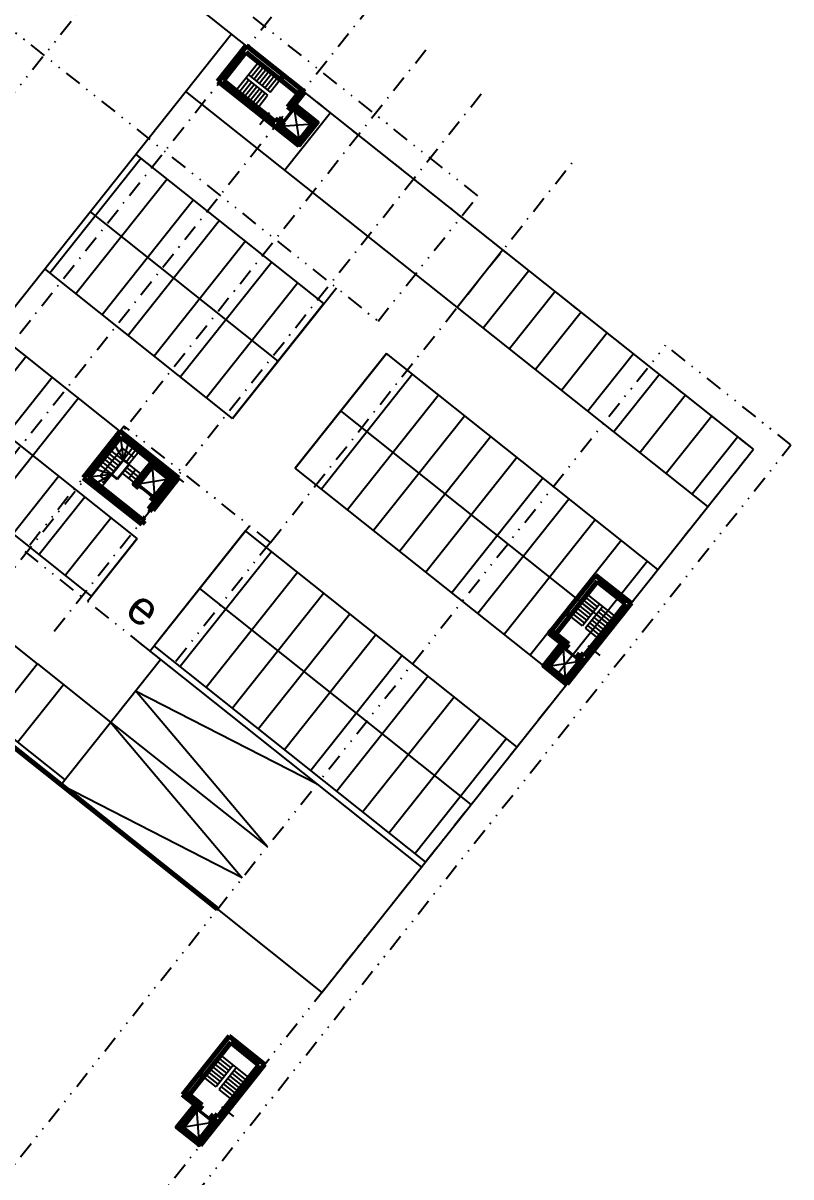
# Model space of a CAD drawing. Header units: metres. Extents: x -664657 to -643449, y -1076720 to -1062383.
# Drawn here: x -657774.7 to -657717.2, y -1067934.4 to -1067847.9 of the extents above; entities that cross this region are included whole.
import ezdxf

# ---------------------------------------------------------------- set-up
doc = ezdxf.new("R2010")
doc.units = ezdxf.units.M
doc.header["$LTSCALE"] = 0.1
doc.linetypes.add('DASHDOT', pattern=[25.4, 12.7, -6.35, 0, -6.35])
doc.linetypes.add('DIVIDE', pattern=[31.75, 12.7, -6.35, 0, -6.35, 0, -6.35])
for name, color, linetype in [('AA_THER_popis', 6, 'Continuous'), ('AA_THER_slabá', 4, 'Continuous'), ('AA_THER_čerchovaná', 84, 'DIVIDE')]:
    doc.layers.add(name, color=color, linetype=linetype)
doc.layers.add('AA_THER_silná', color=1, linetype='Continuous', lineweight=70)
doc.styles.get("Standard").update_dxf_attribs({"font": 'arial.ttf', "width": 0.8})

msp = doc.modelspace()

# ---------------------------------------------------------------- linework, layer by layer
at = {"layer": 'AA_THER_popis'}
for p, q in [((-657756.281, -1067854.614), (-657756.996, -1067855.513)), ((-657769.814, -1067881.914), (-657770.049, -1067881.728)), ((-657732.39, -1067894.553), (-657731.491, -1067895.268)), ((-657759.867, -1067929.111), (-657758.967, -1067929.826))]:
    msp.add_line(p, q, dxfattribs=at)
at = {"layer": 'AA_THER_silná'}
for p, q in [((-657760.142, -1067852.235), (-657758.026, -1067849.574)), ((-657759.721, -1067852.187), (-657758.04, -1067850.074)), ((-657758.04, -1067850.074), (-657754.127, -1067853.186)), ((-657758.026, -1067849.574), (-657753.878, -1067852.873)), ((-657755.473, -1067852.115), (-657755.224, -1067851.802)), ((-657760.142, -1067852.235), (-657755.759, -1067855.721)), ((-657759.721, -1067852.187), (-657755.807, -1067855.299)), ((-657754.905, -1067854.164), (-657753.878, -1067852.873)), ((-657754.67, -1067854.351), (-657753.643, -1067853.059)), ((-657753.878, -1067852.873), (-657753.643, -1067853.059)), ((-657754.67, -1067854.351), (-657754.905, -1067854.164)), ((-657754.513, -1067854.475), (-657754.67, -1067854.351)), ((-657754.39, -1067853.999), (-657752.707, -1067855.337)), ((-657755.589, -1067855.025), (-657755.807, -1067855.299)), ((-657755.354, -1067855.212), (-657755.589, -1067855.025)), ((-657755.198, -1067855.336), (-657755.354, -1067855.212)), ((-657755.697, -1067855.642), (-657755.759, -1067855.721)), ((-657755.759, -1067855.721), (-657754.076, -1067857.059)), ((-657754.076, -1067857.059), (-657754.014, -1067856.98)), ((-657767.466, -1067878.479), (-657770.235, -1067881.962)), ((-657767.466, -1067878.479), (-657763.082, -1067881.964)), ((-657767.418, -1067878.901), (-657769.814, -1067881.914)), ((-657767.418, -1067878.901), (-657765.069, -1067880.768)), ((-657765.069, -1067880.768), (-657766.408, -1067882.451)), ((-657770.235, -1067881.962), (-657765.852, -1067885.448)), ((-657769.814, -1067881.914), (-657765.9, -1067885.026)), ((-657763.504, -1067882.012), (-657765.324, -1067884.302)), ((-657763.082, -1067881.964), (-657765.027, -1067884.41)), ((-657765.931, -1067882.574), (-657766.055, -1067882.731)), ((-657760.174, -1067914.299), (-657799.311, -1067883.182)), ((-657765.07, -1067883.259), (-657765.194, -1067883.415)), ((-657765.246, -1067884.364), (-657765.324, -1067884.302)), ((-657765.246, -1067884.364), (-657765.184, -1067884.286)), ((-657765.184, -1067884.286), (-657765.027, -1067884.41)), ((-657765.822, -1067884.928), (-657765.9, -1067885.026)), ((-657765.65, -1067885.193), (-657765.852, -1067885.448)), ((-657765.822, -1067884.928), (-657765.744, -1067884.99)), ((-657765.744, -1067884.99), (-657765.806, -1067885.069)), ((-657765.806, -1067885.069), (-657765.65, -1067885.193)), ((-657731.826, -1067889.249), (-657735.124, -1067893.398)), ((-657731.699, -1067889.733), (-657734.811, -1067893.647)), ((-657729.164, -1067891.365), (-657731.826, -1067889.249)), ((-657729.586, -1067891.414), (-657731.699, -1067889.733)), ((-657729.586, -1067891.414), (-657732.698, -1067895.327)), ((-657729.164, -1067891.365), (-657732.649, -1067895.749)), ((-657733.741, -1067892.301), (-657734.054, -1067892.052)), ((-657735.124, -1067893.398), (-657735.311, -1067893.633)), ((-657733.833, -1067894.425), (-657735.124, -1067893.398)), ((-657734.019, -1067894.66), (-657735.311, -1067893.633)), ((-657734.371, -1067894.38), (-657735.709, -1067896.063)), ((-657734.144, -1067894.816), (-657734.019, -1067894.66)), ((-657734.019, -1067894.66), (-657733.833, -1067894.425)), ((-657733.158, -1067895.344), (-657732.972, -1067895.109)), ((-657732.972, -1067895.109), (-657732.698, -1067895.327)), ((-657732.649, -1067895.749), (-657733.987, -1067897.432)), ((-657733.283, -1067895.501), (-657733.158, -1067895.344)), ((-657732.728, -1067895.687), (-657732.649, -1067895.749)), ((-657733.987, -1067897.432), (-657734.066, -1067897.37)), ((-657759.302, -1067923.808), (-657762.6, -1067927.956)), ((-657759.176, -1067924.291), (-657762.287, -1067928.205)), ((-657756.641, -1067925.924), (-657759.302, -1067923.808)), ((-657757.062, -1067925.972), (-657759.176, -1067924.291)), ((-657757.062, -1067925.972), (-657760.174, -1067929.886)), ((-657756.641, -1067925.924), (-657760.126, -1067930.307)), ((-657761.217, -1067926.859), (-657761.53, -1067926.61)), ((-657762.6, -1067927.956), (-657762.787, -1067928.191)), ((-657761.309, -1067928.983), (-657762.6, -1067927.956)), ((-657761.496, -1067929.218), (-657762.787, -1067928.191)), ((-657761.848, -1067928.938), (-657763.186, -1067930.621)), ((-657761.62, -1067929.375), (-657761.496, -1067929.218)), ((-657761.496, -1067929.218), (-657761.309, -1067928.983)), ((-657760.635, -1067929.903), (-657760.448, -1067929.668)), ((-657760.448, -1067929.668), (-657760.174, -1067929.886)), ((-657760.126, -1067930.307), (-657761.464, -1067931.99)), ((-657760.759, -1067930.059), (-657760.635, -1067929.903)), ((-657760.204, -1067930.245), (-657760.126, -1067930.307)), ((-657761.464, -1067931.99), (-657761.542, -1067931.928))]:
    msp.add_line(p, q, dxfattribs=at)
for points in [[(-657755.354, -1067855.212), (-657755.697, -1067855.642), (-657754.014, -1067856.98), (-657752.707, -1067855.337), (-657754.39, -1067853.999), (-657754.39, -1067853.999)], [(-657755.198, -1067855.336), (-657755.416, -1067855.61), (-657754.046, -1067856.699), (-657753.05, -1067855.447), (-657754.42, -1067854.358), (-657754.513, -1067854.475)], [(-657766.055, -1067882.731), (-657766.408, -1067882.451), (-657765.069, -1067880.768), (-657763.504, -1067882.012), (-657764.842, -1067883.695), (-657765.194, -1067883.415)], [(-657765.931, -1067882.574), (-657766.127, -1067882.419), (-657765.037, -1067881.049), (-657763.785, -1067882.045), (-657764.874, -1067883.414), (-657765.07, -1067883.259)], [(-657733.158, -1067895.344), (-657732.728, -1067895.687), (-657734.066, -1067897.37), (-657735.709, -1067896.063), (-657734.371, -1067894.38), (-657734.371, -1067894.38)], [(-657733.283, -1067895.501), (-657733.009, -1067895.719), (-657734.098, -1067897.088), (-657735.35, -1067896.093), (-657734.261, -1067894.723), (-657734.144, -1067894.816)], [(-657760.635, -1067929.903), (-657760.204, -1067930.245), (-657761.542, -1067931.928), (-657763.186, -1067930.621), (-657761.848, -1067928.938), (-657761.848, -1067928.938)], [(-657760.759, -1067930.059), (-657760.485, -1067930.277), (-657761.574, -1067931.647), (-657762.827, -1067930.651), (-657761.737, -1067929.281), (-657761.62, -1067929.375)]]:
    msp.add_lwpolyline(points, dxfattribs=at)
at = {"layer": 'AA_THER_slabá'}
for p, q in [((-657719.985, -1067879.82), (-657766.95, -1067842.479)), ((-657784.016, -1067880.013), (-657759.122, -1067848.703)), ((-657758.781, -1067852.934), (-657757.101, -1067850.821)), ((-657757.644, -1067851.922), (-657756.898, -1067850.983)), ((-657757.848, -1067851.76), (-657756.22, -1067853.055)), ((-657757.441, -1067852.084), (-657756.694, -1067851.144)), ((-657757.237, -1067852.245), (-657756.49, -1067851.306)), ((-657757.034, -1067852.407), (-657756.287, -1067851.468)), ((-657756.83, -1067852.569), (-657756.083, -1067851.63)), ((-657756.627, -1067852.731), (-657755.88, -1067851.792)), ((-657758.578, -1067853.096), (-657757.831, -1067852.157)), ((-657758.374, -1067853.258), (-657757.628, -1067852.319)), ((-657758.171, -1067853.42), (-657757.424, -1067852.48)), ((-657758.035, -1067851.995), (-657756.406, -1067853.289)), ((-657757.967, -1067853.581), (-657757.22, -1067852.642)), ((-657756.423, -1067852.893), (-657755.676, -1067851.953)), ((-657756.22, -1067853.055), (-657755.473, -1067852.115)), ((-657723.408, -1067884.125), (-657762.545, -1067853.008)), ((-657757.764, -1067853.743), (-657757.017, -1067852.804)), ((-657757.56, -1067853.905), (-657756.813, -1067852.966)), ((-657757.357, -1067854.067), (-657756.61, -1067853.128)), ((-657757.153, -1067854.229), (-657756.406, -1067853.289)), ((-657755.276, -1067855.274), (-657754.591, -1067854.413)), ((-657755.198, -1067855.336), (-657754.513, -1067854.475)), ((-657754.42, -1067854.358), (-657754.046, -1067856.699)), ((-657751.686, -1067854.615), (-657755.109, -1067858.92)), ((-657755.416, -1067855.61), (-657753.05, -1067855.447)), ((-657752.19, -1067868.907), (-657766.279, -1067857.704)), ((-657765.888, -1067858.016), (-657772.733, -1067866.626)), ((-657763.931, -1067859.571), (-657770.777, -1067868.182)), ((-657761.974, -1067861.127), (-657768.82, -1067869.738)), ((-657755.612, -1067873.212), (-657769.702, -1067862.01)), ((-657760.017, -1067862.683), (-657766.863, -1067871.293)), ((-657758.06, -1067864.239), (-657764.906, -1067872.849)), ((-657738.771, -1067864.884), (-657742.194, -1067869.189)), ((-657759.035, -1067877.517), (-657773.125, -1067866.315)), ((-657756.103, -1067865.795), (-657762.949, -1067874.405)), ((-657736.814, -1067866.44), (-657740.237, -1067870.745)), ((-657754.146, -1067867.351), (-657760.992, -1067875.961)), ((-657759.035, -1067877.517), (-657751.256, -1067867.732)), ((-657734.857, -1067867.995), (-657738.28, -1067872.301)), ((-657752.19, -1067868.907), (-657759.035, -1067877.517)), ((-657732.9, -1067869.551), (-657736.323, -1067873.856)), ((-657762.682, -1067882.283), (-657776.859, -1067871.011)), ((-657730.943, -1067871.107), (-657734.366, -1067875.412)), ((-657747.493, -1067872.641), (-657754.339, -1067881.251)), ((-657754.339, -1067881.251), (-657747.493, -1067872.641)), ((-657727.142, -1067888.822), (-657747.493, -1067872.641)), ((-657774.511, -1067872.878), (-657781.356, -1067881.488)), ((-657728.986, -1067872.663), (-657732.409, -1067876.968)), ((-657745.536, -1067874.197), (-657752.382, -1067882.807)), ((-657727.029, -1067874.219), (-657730.452, -1067878.524)), ((-657772.554, -1067874.434), (-657779.399, -1067883.044)), ((-657766.192, -1067886.518), (-657780.282, -1067875.316)), ((-657770.597, -1067875.99), (-657777.443, -1067884.6)), ((-657743.579, -1067875.752), (-657750.425, -1067884.363)), ((-657725.073, -1067875.775), (-657728.495, -1067880.08)), ((-657730.565, -1067893.127), (-657750.916, -1067876.946)), ((-657741.622, -1067877.308), (-657748.468, -1067885.918)), ((-657723.116, -1067877.331), (-657726.539, -1067881.636)), ((-657767.225, -1067880.587), (-657767.887, -1067879.491)), ((-657767.225, -1067880.587), (-657767.418, -1067878.901)), ((-657767.225, -1067880.587), (-657766.842, -1067879.358)), ((-657739.666, -1067878.864), (-657746.511, -1067887.474)), ((-657721.159, -1067878.886), (-657724.582, -1067883.192)), ((-657769.615, -1067890.823), (-657783.705, -1067879.621)), ((-657768.971, -1067881.818), (-657767.321, -1067879.744)), ((-657767.592, -1067881.049), (-657768.532, -1067880.302)), ((-657767.424, -1067880.837), (-657768.364, -1067880.091)), ((-657767.256, -1067880.626), (-657768.196, -1067879.879)), ((-657767.321, -1067879.744), (-657766.429, -1067880.453)), ((-657767.225, -1067880.587), (-657766.478, -1067879.648)), ((-657767.014, -1067880.755), (-657766.267, -1067879.816)), ((-657766.803, -1067880.923), (-657766.056, -1067879.984)), ((-657752.347, -1067920.523), (-657719.985, -1067879.82)), ((-657737.709, -1067880.42), (-657744.555, -1067889.03)), ((-657768.097, -1067881.683), (-657769.036, -1067880.936)), ((-657767.928, -1067881.471), (-657768.868, -1067880.725)), ((-657767.76, -1067881.26), (-657768.7, -1067880.513)), ((-657767.225, -1067880.587), (-657768.128, -1067881.722)), ((-657767.217, -1067880.657), (-657768.057, -1067881.714)), ((-657766.826, -1067880.968), (-657767.666, -1067882.025)), ((-657766.756, -1067880.96), (-657767.658, -1067882.095)), ((-657767.225, -1067880.587), (-657766.756, -1067880.96)), ((-657767.217, -1067880.657), (-657766.826, -1067880.968)), ((-657766.955, -1067881.211), (-657766.015, -1067881.958)), ((-657766.787, -1067880.999), (-657765.847, -1067881.746)), ((-657764.874, -1067883.414), (-657765.037, -1067881.049)), ((-657733.987, -1067897.432), (-657754.339, -1067881.251)), ((-657772.063, -1067881.851), (-657775.486, -1067886.156)), ((-657768.128, -1067881.722), (-657769.814, -1067881.914)), ((-657768.128, -1067881.722), (-657769.344, -1067881.324)), ((-657768.128, -1067881.722), (-657769.238, -1067882.372)), ((-657768.493, -1067882.198), (-657768.971, -1067881.818)), ((-657768.12, -1067881.728), (-657768.867, -1067882.667)), ((-657768.493, -1067882.198), (-657768.445, -1067881.844)), ((-657767.658, -1067882.095), (-657768.128, -1067881.722)), ((-657767.666, -1067882.025), (-657768.057, -1067881.714)), ((-657767.291, -1067881.633), (-657766.352, -1067882.38)), ((-657767.123, -1067881.422), (-657766.183, -1067882.169)), ((-657766.317, -1067881.373), (-657766.821, -1067882.007)), ((-657766.127, -1067882.419), (-657763.785, -1067882.045)), ((-657735.752, -1067881.976), (-657742.598, -1067890.586)), ((-657768.493, -1067882.198), (-657768.826, -1067882.325)), ((-657765.993, -1067882.652), (-657765.132, -1067883.337)), ((-657765.931, -1067882.574), (-657765.07, -1067883.259)), ((-657770.106, -1067883.407), (-657773.529, -1067887.712)), ((-657733.795, -1067883.532), (-657740.641, -1067892.142)), ((-657768.149, -1067884.963), (-657771.572, -1067889.268)), ((-657765.23, -1067894.949), (-657757.762, -1067885.556)), ((-657731.838, -1067885.087), (-657738.684, -1067893.698)), ((-657758.073, -1067885.947), (-657764.919, -1067894.558)), ((-657737.722, -1067902.128), (-657758.073, -1067885.947)), ((-657773.66, -1067895.911), (-657785.402, -1067886.576)), ((-657769.926, -1067891.215), (-657766.192, -1067886.518)), ((-657766.192, -1067886.518), (-657769.615, -1067890.823)), ((-657729.881, -1067886.643), (-657736.727, -1067895.254)), ((-657756.116, -1067887.503), (-657762.962, -1067896.113)), ((-657727.924, -1067888.199), (-657734.77, -1067896.809)), ((-657754.159, -1067889.059), (-657761.005, -1067897.669)), ((-657741.144, -1067906.433), (-657761.496, -1067890.252)), ((-657752.202, -1067890.615), (-657759.048, -1067899.225)), ((-657730.333, -1067892.353), (-657732.446, -1067890.673)), ((-657771.604, -1067904.573), (-657788.824, -1067890.881)), ((-657732.154, -1067892.233), (-657733.093, -1067891.487)), ((-657731.992, -1067892.03), (-657732.931, -1067891.283)), ((-657731.507, -1067891.419), (-657732.801, -1067893.047)), ((-657731.83, -1067891.826), (-657732.77, -1067891.08)), ((-657731.669, -1067891.623), (-657732.608, -1067890.876)), ((-657731.272, -1067891.606), (-657732.566, -1067893.234)), ((-657750.245, -1067892.171), (-657757.091, -1067900.781)), ((-657732.801, -1067893.047), (-657733.741, -1067892.301)), ((-657732.639, -1067892.844), (-657733.579, -1067892.097)), ((-657732.478, -1067892.64), (-657733.417, -1067891.894)), ((-657732.316, -1067892.437), (-657733.255, -1067891.69)), ((-657730.98, -1067893.167), (-657731.919, -1067892.42)), ((-657730.818, -1067892.963), (-657731.757, -1067892.217)), ((-657730.656, -1067892.76), (-657731.596, -1067892.013)), ((-657730.494, -1067892.556), (-657731.434, -1067891.81)), ((-657731.627, -1067893.981), (-657732.566, -1067893.234)), ((-657731.465, -1067893.777), (-657732.405, -1067893.031)), ((-657731.303, -1067893.574), (-657732.243, -1067892.827)), ((-657731.142, -1067893.37), (-657732.081, -1067892.624)), ((-657748.289, -1067893.727), (-657755.134, -1067902.337)), ((-657766.013, -1067894.327), (-657744.878, -1067911.13)), ((-657744.567, -1067910.738), (-657764.919, -1067894.558)), ((-657734.261, -1067894.723), (-657734.098, -1067897.088)), ((-657733.283, -1067895.501), (-657734.144, -1067894.816)), ((-657733.22, -1067895.423), (-657734.081, -1067894.738)), ((-657773.66, -1067895.911), (-657777.083, -1067900.216)), ((-657773.66, -1067895.911), (-657768.181, -1067900.268)), ((-657771.915, -1067904.964), (-657764.447, -1067895.571)), ((-657746.332, -1067895.282), (-657753.177, -1067903.893)), ((-657733.009, -1067895.719), (-657735.35, -1067896.093)), ((-657744.375, -1067896.838), (-657751.221, -1067905.449)), ((-657771.703, -1067897.467), (-657775.126, -1067901.772)), ((-657756.44, -1067909.603), (-657766.314, -1067897.919)), ((-657766.314, -1067897.919), (-657752.706, -1067904.906)), ((-657742.418, -1067898.394), (-657749.264, -1067907.004)), ((-657768.181, -1067900.268), (-657756.44, -1067909.603)), ((-657768.181, -1067900.268), (-657758.307, -1067911.951)), ((-657740.461, -1067899.95), (-657747.307, -1067908.56)), ((-657738.504, -1067901.506), (-657745.35, -1067910.116)), ((-657758.307, -1067911.951), (-657771.915, -1067904.964)), ((-657760.174, -1067914.299), (-657752.347, -1067920.523)), ((-657757.809, -1067926.911), (-657759.922, -1067925.231)), ((-657759.792, -1067926.995), (-657760.731, -1067926.248)), ((-657759.63, -1067926.792), (-657760.57, -1067926.045)), ((-657759.469, -1067926.588), (-657760.408, -1067925.841)), ((-657758.983, -1067925.978), (-657760.278, -1067927.606)), ((-657759.307, -1067926.385), (-657760.246, -1067925.638)), ((-657759.145, -1067926.181), (-657760.084, -1067925.434)), ((-657758.748, -1067926.164), (-657760.043, -1067927.792)), ((-657760.278, -1067927.606), (-657761.217, -1067926.859)), ((-657760.116, -1067927.402), (-657761.055, -1067926.655)), ((-657759.954, -1067927.199), (-657760.893, -1067926.452)), ((-657758.456, -1067927.725), (-657759.396, -1067926.978)), ((-657758.294, -1067927.522), (-657759.234, -1067926.775)), ((-657758.133, -1067927.318), (-657759.072, -1067926.571)), ((-657757.971, -1067927.115), (-657758.91, -1067926.368)), ((-657759.103, -1067928.539), (-657760.043, -1067927.792)), ((-657758.942, -1067928.336), (-657759.881, -1067927.589)), ((-657758.78, -1067928.132), (-657759.719, -1067927.385)), ((-657758.618, -1067927.929), (-657759.557, -1067927.182)), ((-657761.737, -1067929.281), (-657761.574, -1067931.647)), ((-657760.759, -1067930.059), (-657761.62, -1067929.375)), ((-657760.697, -1067929.981), (-657761.558, -1067929.296)), ((-657760.485, -1067930.277), (-657762.827, -1067930.651))]:
    msp.add_line(p, q, dxfattribs=at)
at = {"layer": 'AA_THER_čerchovaná', "color": 6, "linetype": 'DASHDOT'}
for p, q in [((-657784.847, -1067883.549), (-657752.709, -1067843.127)), ((-657780.699, -1067886.847), (-657748.56, -1067846.426)), ((-657776.55, -1067890.146), (-657744.412, -1067849.724)), ((-657772.401, -1067893.444), (-657740.263, -1067853.023)), ((-657756.196, -1067886.801), (-657733.571, -1067858.344))]:
    msp.add_line(p, q, dxfattribs=at)
at = {"layer": 'AA_THER_čerchovaná'}
for p, q in [((-657785.427, -1067946.061), (-657726.568, -1067872.031)), ((-657717.175, -1067879.499), (-657726.568, -1067872.031)), ((-657767.155, -1067878.088), (-657774.623, -1067887.481)), ((-657756.196, -1067886.801), (-657767.155, -1067878.088)), ((-657774.532, -1067951.641), (-657717.175, -1067879.499)), ((-657756.196, -1067886.801), (-657763.664, -1067896.194)), ((-657774.623, -1067887.481), (-657763.664, -1067896.194))]:
    msp.add_line(p, q, dxfattribs=at)
for points in [[(-657740.657, -1067860.829), (-657771.967, -1067835.935), (-657779.435, -1067845.328), (-657748.125, -1067870.222)], [(-657822.96, -1067912.927), (-657775.996, -1067950.267), (-657719.985, -1067879.82), (-657766.95, -1067842.479)]]:
    msp.add_lwpolyline(points, close=True, dxfattribs=at)

# ---------------------------------------------------------------- texts
at = {"layer": 'AA_THER_popis'}
msp.add_text('e', height=2.5, rotation=321.51268, dxfattribs=at).set_placement((-657767.228, -1067892.121))

doc.saveas('drawing.dxf')
